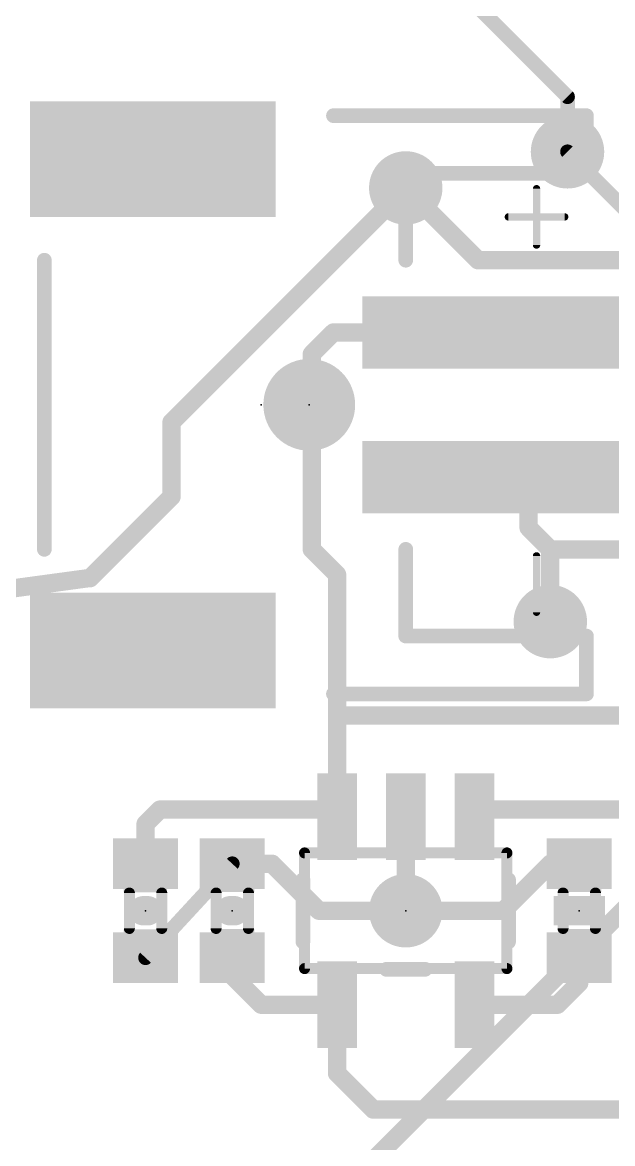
# Model space of a CAD drawing. Extents: x 0 to 107, y -24 to 80.
# Drawn here: x 13.18 to 21.34, y 44.39 to 59.9 of the extents above; entities that cross this region are included whole.
import ezdxf

# ---------------------------------------------------------------- set-up
doc = ezdxf.new("R2010")
doc.units = 0
for name, color, linetype in [('1', 12, 'CONTINUOUS'), ('16', 132, 'CONTINUOUS'), ('18', 110, 'CONTINUOUS'), ('21', 53, 'CONTINUOUS'), ('23', 53, 'CONTINUOUS'), ('24', 53, 'CONTINUOUS'), ('51', 53, 'CONTINUOUS')]:
    doc.layers.add(name, color=color, linetype=linetype)

# ---------------------------------------------------------------- blocks, each defined once
blk = doc.blocks.new('RECT')
blk.add_solid([(-0.5, -0.5), (0.5, -0.5), (-0.5, 0.5), (0.5, 0.5)])
blk = doc.blocks.new('PIE')
at = {"const_width": 0.5}
blk.add_lwpolyline([(0, -0.25, 1), (0, 0.25, 1), (0, -0.25)], format="xyb", dxfattribs=at)
blk = doc.blocks.new('ROUNDV')
at = {"const_width": 0.5}
blk.add_lwpolyline([(0, -0.25, 1), (0, 0.25, 1), (0, -0.25)], format="xyb", dxfattribs=at)

msp = doc.modelspace()

# ---------------------------------------------------------------- linework, layer by layer
at = {"layer": '1'}
for points, const_width in [([(18.5201, 61.0701), (20.7181, 58.8721)], 0.2032), ([(20.7181, 58.8721), (20.7181, 58.1101)], 0.2032), ([(20.7181, 58.1101), (21.5681, 57.2601)], 0.2032), ([(18.48, 57.6101), (19.48, 56.6101)], 0.254), ([(19.48, 56.6101), (22.6801, 56.6101)], 0.254), ([(17.18, 55.3101), (17.48, 55.6101)], 0.254), ([(17.48, 55.6101), (20.18, 55.6102)], 0.254), ([(17.18, 55.3101), (17.18, 54.645)], 0.254), ([(17.18, 54.645), (17.145, 54.61)], 0.254), ([(17.18, 52.6101), (17.18, 54.645)], 0.254), ([(20.18, 52.9101), (20.18, 53.6102)], 0.254), ([(20.18, 52.9101), (20.4801, 52.6101)], 0.254), ([(17.53, 52.2601), (17.18, 52.6101)], 0.254), ([(20.4801, 52.6101), (23.58, 52.6101)], 0.254), ([(20.4801, 52.6101), (20.4801, 51.6101)], 0.254), ([(17.5301, 50.3101), (17.53, 52.2601)], 0.254), ([(17.53, 48.9102), (17.5301, 50.3101)], 0.254), ([(17.5301, 50.3101), (21.4801, 50.3102)], 0.254), ([(14.8801, 48.8101), (15.08, 49.0101)], 0.254), ([(15.08, 49.0101), (17.4301, 49.0102)], 0.254), ([(17.4301, 49.0102), (17.53, 48.9102)], 0.254), ([(18.48, 47.6101), (18.48, 48.9102)], 0.254), ([(19.43, 48.9102), (19.5299, 49.0102)], 0.254), ([(19.5299, 49.0102), (21.78, 49.0101)], 0.254), ([(14.8801, 48.2602), (14.8801, 48.8101)], 0.254), ([(14.8801, 46.9602), (16.08, 48.2602)], 0.2032), ([(16.08, 48.2602), (16.63, 48.2601)], 0.254), ([(16.63, 48.2601), (17.2801, 47.6101)], 0.254), ([(19.83, 47.6101), (20.4801, 48.2601)], 0.254), ([(20.4801, 48.2601), (20.88, 48.2602)], 0.254), ([(17.2801, 47.6101), (18.48, 47.6101)], 0.254), ([(18.48, 47.6101), (19.83, 47.6101)], 0.254), ([(16.08, 46.7101), (16.08, 46.9602)], 0.254), ([(20.8801, 46.6101), (20.88, 46.9602)], 0.254), ([(16.48, 46.3101), (16.08, 46.7101)], 0.254), ([(20.5801, 46.3101), (20.8801, 46.6101)], 0.254), ([(17.53, 46.31), (16.48, 46.3101)], 0.254), ([(17.53, 45.3601), (17.53, 46.31)], 0.254), ([(19.43, 46.31), (19.83, 46.3101)], 0.254), ([(19.43, 46.31), (20.5801, 46.3101)], 0.254), ([(17.53, 45.3601), (18.03, 44.8601)], 0.254), ([(18.03, 44.8601), (23.2301, 44.8601)], 0.254)]:
    msp.add_lwpolyline(points, dxfattribs=dict(at, const_width=const_width))
for points, const_width in [([(20.7689, 58.8721, 1), (20.6673, 58.8721)], 0.1016), ([(20.6822, 58.8362, 1), (20.754, 58.908)], 0.1016), ([(20.754, 58.146, 1), (20.6822, 58.0742)], 0.1016), ([(20.6673, 58.1101, 1), (20.7689, 58.1101)], 0.1016), ([(18.5249, 57.655, 1), (18.4351, 57.5652)], 0.127), ([(19.48, 56.6736, 1), (19.48, 56.5466)], 0.127), ([(19.4351, 56.5652, 1), (19.5249, 56.655)], 0.127), ([(17.48, 55.6736, 1), (17.48, 55.5466)], 0.127), ([(17.5249, 55.5652, 1), (17.4351, 55.655)], 0.127), ([(20.18, 55.5467, 1), (20.18, 55.6737)], 0.127), ([(17.2435, 55.3101, 1), (17.1165, 55.3101)], 0.127), ([(17.1351, 55.355, 1), (17.2249, 55.2652)], 0.127), ([(17.2435, 54.645, 1), (17.1165, 54.645)], 0.127), ([(17.2249, 54.6001, 1), (17.1351, 54.6899)], 0.127), ([(17.1001, 54.6549, 1), (17.1899, 54.5651)], 0.127), ([(17.1165, 54.645, 1), (17.2435, 54.645)], 0.127), ([(20.2435, 53.6102, 1), (20.1165, 53.6102)], 0.127), ([(20.2249, 52.955, 1), (20.1351, 52.8652)], 0.127), ([(20.1165, 52.9101, 1), (20.2435, 52.9101)], 0.127), ([(17.2249, 52.655, 1), (17.1351, 52.5652)], 0.127), ([(17.1165, 52.6101, 1), (17.2435, 52.6101)], 0.127), ([(20.4801, 52.6736, 1), (20.4801, 52.5466)], 0.127), ([(20.5436, 52.6101, 1), (20.4166, 52.6101)], 0.127), ([(20.4352, 52.5652, 1), (20.525, 52.655)], 0.127), ([(17.5935, 52.2601, 1), (17.4665, 52.2601)], 0.127), ([(17.4851, 52.2152, 1), (17.5749, 52.305)], 0.127), ([(20.4166, 51.6101, 1), (20.5436, 51.6101)], 0.127), ([(17.5936, 50.3101, 1), (17.4666, 50.3101)], 0.127), ([(17.5301, 50.3736, 1), (17.5301, 50.2466)], 0.127), ([(17.4666, 50.3101, 1), (17.5936, 50.3101)], 0.127), ([(15.08, 49.0736, 1), (15.08, 48.9466)], 0.127), ([(15.1249, 48.9652, 1), (15.0351, 49.055)], 0.127), ([(17.475, 49.0551, 1), (17.3852, 48.9653)], 0.127), ([(17.4301, 48.9467, 1), (17.4301, 49.0737)], 0.127), ([(17.4851, 48.8653, 1), (17.5749, 48.9551)], 0.127), ([(18.5435, 48.9102, 1), (18.4165, 48.9102)], 0.127), ([(19.3851, 48.9551, 1), (19.4749, 48.8653)], 0.127), ([(19.5299, 49.0737, 1), (19.5299, 48.9467)], 0.127), ([(19.5748, 48.9653, 1), (19.485, 49.0551)], 0.127), ([(14.9436, 48.8101, 1), (14.8166, 48.8101)], 0.127), ([(14.8352, 48.855, 1), (14.925, 48.7652)], 0.127), ([(17.4665, 48.9102, 1), (17.5935, 48.9102)], 0.127), ([(14.8166, 48.2602, 1), (14.9436, 48.2602)], 0.127), ([(16.08, 48.3237, 1), (16.08, 48.1967)], 0.127), ([(16.1173, 48.2257, 1), (16.0427, 48.2947)], 0.1016), ([(16.6749, 48.305, 1), (16.5851, 48.2152)], 0.127), ([(16.63, 48.1966, 1), (16.63, 48.3236)], 0.127), ([(20.4801, 48.3236, 1), (20.4801, 48.1966)], 0.127), ([(20.525, 48.2152, 1), (20.4352, 48.305)], 0.127), ([(20.88, 48.1967, 1), (20.88, 48.3237)], 0.127), ([(17.2801, 47.6736, 1), (17.2801, 47.5466)], 0.127), ([(17.2352, 47.5652, 1), (17.325, 47.655)], 0.127), ([(18.48, 47.6736, 1), (18.48, 47.5466)], 0.127), ([(18.4165, 47.6101, 1), (18.5435, 47.6101)], 0.127), ([(18.48, 47.5466, 1), (18.48, 47.6736)], 0.127), ([(19.7851, 47.655, 1), (19.8749, 47.5652)], 0.127), ([(19.83, 47.5466, 1), (19.83, 47.6736)], 0.127), ([(14.8428, 46.9947, 1), (14.9174, 46.9257)], 0.1016), ([(16.1435, 46.9602, 1), (16.0165, 46.9602)], 0.127), ([(20.9435, 46.9602, 1), (20.8165, 46.9602)], 0.127), ([(16.1249, 46.755, 1), (16.0351, 46.6652)], 0.127), ([(16.0165, 46.7101, 1), (16.1435, 46.7101)], 0.127), ([(20.925, 46.5652, 1), (20.8352, 46.655)], 0.127), ([(20.8166, 46.6101, 1), (20.9436, 46.6101)], 0.127), ([(16.48, 46.3736, 1), (16.48, 46.2466)], 0.127), ([(16.4351, 46.2652, 1), (16.5249, 46.355)], 0.127), ([(17.5935, 46.31, 1), (17.4665, 46.31)], 0.127), ([(17.53, 46.2465, 1), (17.53, 46.3735)], 0.127), ([(19.43, 46.3735, 1), (19.43, 46.2465)], 0.127), ([(19.43, 46.3735, 1), (19.43, 46.2465)], 0.127), ([(19.83, 46.2466, 1), (19.83, 46.3736)], 0.127), ([(20.5352, 46.355, 1), (20.625, 46.2652)], 0.127), ([(20.5801, 46.2466, 1), (20.5801, 46.3736)], 0.127), ([(17.5749, 45.405, 1), (17.4851, 45.3152)], 0.127), ([(17.4665, 45.3601, 1), (17.5935, 45.3601)], 0.127), ([(18.03, 44.9236, 1), (18.03, 44.7966)], 0.127), ([(17.9851, 44.8152, 1), (18.0749, 44.905)], 0.127)]:
    msp.add_lwpolyline(points, format="xyb", dxfattribs=dict(at, const_width=const_width))
at = {"layer": '16'}
for points, const_width in [([(30.4547, 79.6038, 0.4142), (5.4864, 54.6355)], 0.254), ([(18.5249, 57.5652, 1), (18.4351, 57.655)], 0.127), ([(5.4864, 54.6101, 0.4142), (30.48, 29.6165)], 0.254), ([(15.3035, 54.3701, 1), (15.1765, 54.3701)], 0.127), ([(15.1951, 54.415, 1), (15.2849, 54.3252)], 0.127), ([(15.1765, 53.34, 1), (15.3035, 53.34)], 0.127), ([(15.2849, 53.2951, 1), (15.1951, 53.3849)], 0.127), ([(14.0801, 52.2737, 1), (14.0801, 52.1467)], 0.127), ([(14.0653, 52.2551, 1), (14.1551, 52.1653)], 0.127), ([(14.0886, 52.1473, 1), (14.0716, 52.2731)], 0.127), ([(14.1102, 52.1467, 1), (14.1102, 52.2737)], 0.127)]:
    msp.add_lwpolyline(points, format="xyb", dxfattribs=dict(at, const_width=const_width))
at = {"layer": '16', "const_width": 0.254}
for points in [[(15.24, 54.3701), (18.48, 57.6101)], [(15.24, 54.3701), (15.24, 53.34)], [(14.1102, 52.2102), (15.24, 53.34)], [(9.1278, 51.5385), (14.0801, 52.2102)], [(14.0801, 52.2102), (14.1102, 52.2102)], [(17.48, 43.6101), (23.48, 49.6101)]]:
    msp.add_lwpolyline(points, dxfattribs=at)
at = {"layer": '21'}
for points, const_width in [([(20.98, 58.6102), (17.48, 58.6102)], 0.2032), ([(20.98, 57.8102), (20.98, 58.6102)], 0.2032), ([(18.48, 56.6102), (18.48, 57.8102)], 0.2032), ([(18.48, 57.8102), (20.98, 57.8102)], 0.2032), ([(13.48, 56.6102), (13.48, 52.6102)], 0.2032), ([(18.48, 51.4102), (18.48, 52.6102)], 0.2032), ([(20.98, 51.4102), (18.48, 51.4102)], 0.2032), ([(20.98, 50.6102), (20.98, 51.4102)], 0.2032), ([(17.48, 50.6102), (20.98, 50.6102)], 0.2032), ([(17.0576, 47.1807), (17.0576, 48.0395)], 0.2032), ([(19.9024, 48.0395), (19.9024, 47.1807)], 0.2032), ([(14.9106, 47.6102), (14.8496, 47.6102)], 0.4064), ([(16.0495, 47.6102), (16.1105, 47.6102)], 0.4064), ([(18.7484, 46.7997), (18.2116, 46.7997)], 0.2032)]:
    msp.add_lwpolyline(points, dxfattribs=dict(at, const_width=const_width))
for points, const_width in [([(17.48, 58.661, 1), (17.48, 58.5594)], 0.1016), ([(21.0308, 58.6102, 1), (20.9292, 58.6102)], 0.1016), ([(20.98, 58.5594, 1), (20.98, 58.661)], 0.1016), ([(18.5308, 57.8102, 1), (18.4292, 57.8102)], 0.1016), ([(18.48, 57.861, 1), (18.48, 57.7594)], 0.1016), ([(20.9292, 57.8102, 1), (21.0308, 57.8102)], 0.1016), ([(20.98, 57.7594, 1), (20.98, 57.861)], 0.1016), ([(13.5308, 56.6102, 1), (13.4292, 56.6102)], 0.1016), ([(18.4292, 56.6102, 1), (18.5308, 56.6102)], 0.1016), ([(13.4292, 52.6102, 1), (13.5308, 52.6102)], 0.1016), ([(18.5308, 52.6102, 1), (18.4292, 52.6102)], 0.1016), ([(18.48, 51.461, 1), (18.48, 51.3594)], 0.1016), ([(21.0308, 51.4102, 1), (20.9292, 51.4102)], 0.1016), ([(20.98, 51.3594, 1), (20.98, 51.461)], 0.1016), ([(18.4292, 51.4102, 1), (18.5308, 51.4102)], 0.1016), ([(17.48, 50.661, 1), (17.48, 50.5594)], 0.1016), ([(20.9292, 50.6102, 1), (21.0308, 50.6102)], 0.1016), ([(20.98, 50.5594, 1), (20.98, 50.661)], 0.1016), ([(17.1084, 48.0395, 1), (17.0068, 48.0395)], 0.1016), ([(19.9532, 48.0395, 1), (19.8516, 48.0395)], 0.1016), ([(14.8496, 47.7118, 1), (14.8496, 47.5086)], 0.2032), ([(14.9106, 47.5086, 1), (14.9106, 47.7118)], 0.2032), ([(16.0495, 47.7118, 1), (16.0495, 47.5086)], 0.2032), ([(16.1105, 47.5086, 1), (16.1105, 47.7118)], 0.2032), ([(17.0068, 47.1807, 1), (17.1084, 47.1807)], 0.1016), ([(19.8516, 47.1807, 1), (19.9532, 47.1807)], 0.1016), ([(18.2116, 46.8505, 1), (18.2116, 46.7489)], 0.1016), ([(18.7484, 46.7489, 1), (18.7484, 46.8505)], 0.1016)]:
    msp.add_lwpolyline(points, format="xyb", dxfattribs=dict(at, const_width=const_width))
at = {"layer": '23'}
for p in [(16.48, 54.6102), (14.8801, 47.6102), (16.08, 47.6102), (18.48, 47.6101), (20.88, 47.6102)]:
    msp.add_point(p, dxfattribs=at)
at = {"layer": '24'}
msp.add_point((17.145, 54.61), dxfattribs=at)
at = {"layer": '51'}
for points, const_width in [([(20.2895, 56.82), (20.2895, 57.5996)], 0.1016), ([(19.8997, 57.2098), (20.6793, 57.2098)], 0.1016), ([(20.2895, 51.74), (20.2895, 52.5196)], 0.1016), ([(17.08, 48.4101), (19.88, 48.4101)], 0.1524), ([(17.08, 46.8101), (17.08, 48.4101)], 0.1524), ([(19.88, 46.8101), (19.88, 48.4101)], 0.1524), ([(14.6561, 47.3652), (14.6561, 47.8552)], 0.1524), ([(15.1041, 47.8552), (15.1041, 47.3652)], 0.1524), ([(15.856, 47.3652), (15.856, 47.8552)], 0.1524), ([(16.304, 47.8552), (16.304, 47.3652)], 0.1524), ([(20.656, 47.3652), (20.656, 47.8552)], 0.1524), ([(21.104, 47.8552), (21.104, 47.3652)], 0.1524), ([(19.88, 46.8101), (17.08, 46.8101)], 0.1524)]:
    msp.add_lwpolyline(points, dxfattribs=dict(at, const_width=const_width))
for points, const_width in [([(20.3149, 57.5996, 1), (20.2641, 57.5996)], 0.0508), ([(19.8997, 57.2352, 1), (19.8997, 57.1844)], 0.0508), ([(20.6793, 57.1844, 1), (20.6793, 57.2352)], 0.0508), ([(20.2641, 56.82, 1), (20.3149, 56.82)], 0.0508), ([(20.3149, 52.5196, 1), (20.2641, 52.5196)], 0.0508), ([(20.2641, 51.74, 1), (20.3149, 51.74)], 0.0508), ([(17.08, 48.4482, 1), (17.08, 48.372)], 0.0762), ([(17.1181, 48.4101, 1), (17.0419, 48.4101)], 0.0762), ([(19.9181, 48.4101, 1), (19.8419, 48.4101)], 0.0762), ([(19.88, 48.372, 1), (19.88, 48.4482)], 0.0762), ([(14.6942, 47.8552, 1), (14.618, 47.8552)], 0.0762), ([(15.1422, 47.8552, 1), (15.066, 47.8552)], 0.0762), ([(15.8941, 47.8552, 1), (15.8179, 47.8552)], 0.0762), ([(16.3421, 47.8552, 1), (16.2659, 47.8552)], 0.0762), ([(20.6941, 47.8552, 1), (20.6179, 47.8552)], 0.0762), ([(21.1421, 47.8552, 1), (21.0659, 47.8552)], 0.0762), ([(14.618, 47.3652, 1), (14.6942, 47.3652)], 0.0762), ([(15.066, 47.3652, 1), (15.1422, 47.3652)], 0.0762), ([(15.8179, 47.3652, 1), (15.8941, 47.3652)], 0.0762), ([(16.2659, 47.3652, 1), (16.3421, 47.3652)], 0.0762), ([(20.6179, 47.3652, 1), (20.6941, 47.3652)], 0.0762), ([(21.0659, 47.3652, 1), (21.1421, 47.3652)], 0.0762), ([(17.08, 46.8482, 1), (17.08, 46.772)], 0.0762), ([(17.0419, 46.8101, 1), (17.1181, 46.8101)], 0.0762), ([(19.8419, 46.8101, 1), (19.9181, 46.8101)], 0.0762), ([(19.88, 46.772, 1), (19.88, 46.8482)], 0.0762)]:
    msp.add_lwpolyline(points, format="xyb", dxfattribs=dict(at, const_width=const_width))

# ---------------------------------------------------------------- block references
at = {"layer": '1'}
for p, xscale, yscale, rotation in [((14.98, 58.0102), 3.4, 1.6, 180), ((14.98, 51.2102), 3.4, 1.6, 180), ((17.53, 48.9102), 0.55, 1.2, 180), ((18.48, 48.9102), 0.55, 1.2, 180), ((19.43, 48.9102), 0.55, 1.2, 180), ((14.8801, 48.2602), 0.7, 0.9, 270), ((16.08, 48.2602), 0.7, 0.9, 90), ((20.88, 48.2602), 0.7, 0.9, 90), ((14.8801, 46.9602), 0.7, 0.9, 270), ((16.08, 46.9602), 0.7, 0.9, 90), ((20.88, 46.9602), 0.7, 0.9, 90), ((17.53, 46.31), 0.55, 1.2, 180), ((19.43, 46.31), 0.55, 1.2, 180)]:
    msp.add_blockref('RECT', p, dxfattribs=dict(at, xscale=xscale, yscale=yscale, rotation=rotation))
at = {"layer": '1', "yscale": 4.6, "rotation": 90}
for p in [(20.18, 55.6102), (20.18, 53.6102)]:
    msp.add_blockref('RECT', p, dxfattribs=at)
at = {"layer": '16', "xscale": 1.27, "yscale": 1.27}
msp.add_blockref('PIE', (17.145, 54.61), dxfattribs=at)
at = {"layer": '18', "xscale": 1.016, "yscale": 1.016}
for p in [(20.7181, 58.1101), (20.7181, 58.1101), (18.48, 57.6101), (18.48, 57.6101), (17.145, 54.61), (17.145, 54.61), (20.4801, 51.6101), (20.4801, 51.6101), (18.48, 47.6101), (18.48, 47.6101)]:
    msp.add_blockref('ROUNDV', p, dxfattribs=at)
at = {"layer": '21', "xscale": 0.4064, "yscale": 0.7112, "rotation": 90}
msp.add_blockref('RECT', (20.88, 47.6102), dxfattribs=at)
at = {"layer": '51'}
for p, xscale, yscale, rotation in [((17.53, 48.7851), 0.5, 0.65, 180), ((18.48, 48.7851), 0.5, 0.65, 180), ((19.43, 48.7851), 0.5, 0.65, 180), ((14.8753, 48.0142), 0.3, 0.5999, 270), ((16.0848, 48.019), 0.3, 0.5999, 90), ((20.8849, 48.019), 0.3, 0.5999, 90), ((14.8753, 47.2014), 0.3, 0.5999, 270), ((16.0848, 47.2062), 0.3, 0.5999, 90), ((20.8849, 47.2062), 0.3, 0.5999, 90), ((17.53, 46.4351), 0.5, 0.65, 180), ((19.43, 46.4351), 0.5, 0.65, 180)]:
    msp.add_blockref('RECT', p, dxfattribs=dict(at, xscale=xscale, yscale=yscale, rotation=rotation))

doc.saveas('drawing.dxf')
